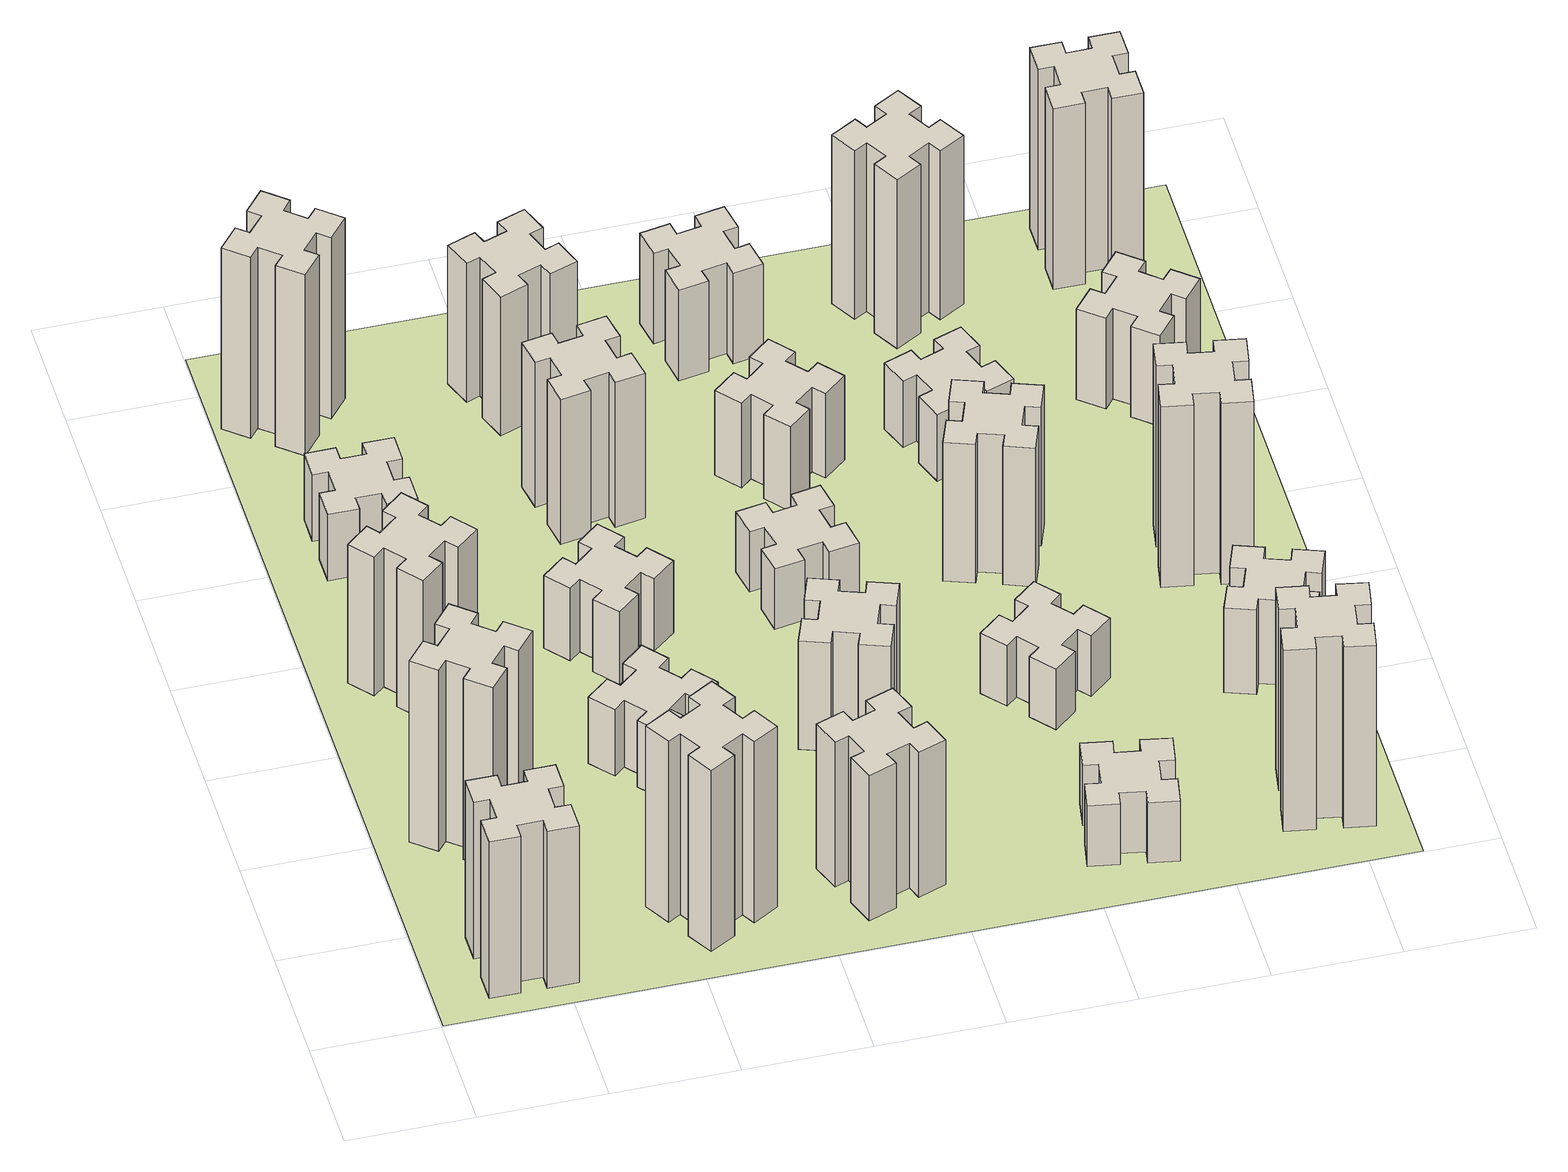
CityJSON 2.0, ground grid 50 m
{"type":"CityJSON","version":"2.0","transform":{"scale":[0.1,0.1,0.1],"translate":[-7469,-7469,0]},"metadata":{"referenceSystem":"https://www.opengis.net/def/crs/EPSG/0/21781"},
"CityObjects":{
"building1":{"type":"Building","attributes":{"class":"1000","function":"1000","usage":"1000","yearOfConstruction":2016,"roofType":"1000","measuredHeight":78,"storeysAboveGround":30,"storeysBelowGround":0},"geometry":[{"type":"Solid","lod":"1","boundaries":[[[[0,1,2,3,4,5,6,7,8,9,10,11,12,13,14,15,16,17,18,19]],[[17,16,20,21]],[[16,15,22,20]],[[15,14,23,22]],[[14,13,24,23]],[[13,12,25,24]],[[12,11,26,25]],[[11,10,27,26]],[[10,9,28,27]],[[9,8,29,28]],[[8,7,30,29]],[[7,6,31,30]],[[6,5,32,31]],[[5,4,33,32]],[[4,3,34,33]],[[3,2,35,34]],[[2,1,36,35]],[[1,0,37,36]],[[0,19,38,37]],[[19,18,39,38]],[[18,17,21,39]],[[24,25,26,27,28,29,30,31,32,33,34,35,36,37,38,39,21,20,22,23]]]]}]},
"building2":{"type":"Building","attributes":{"class":"1000","function":"1000","usage":"1000","yearOfConstruction":2016,"roofType":"1000","measuredHeight":90,"storeysAboveGround":30,"storeysBelowGround":0},"geometry":[{"type":"Solid","lod":"1","boundaries":[[[[40,41,42,43,44,45,46,47,48,49,50,51,52,53,54,55,56,57,58,59]],[[57,56,60,61]],[[56,55,62,60]],[[55,54,63,62]],[[54,53,64,63]],[[53,52,65,64]],[[52,51,66,65]],[[51,50,67,66]],[[50,49,68,67]],[[49,48,69,68]],[[48,47,70,69]],[[47,46,71,70]],[[46,45,72,71]],[[45,44,73,72]],[[44,43,74,73]],[[43,42,75,74]],[[42,41,76,75]],[[41,40,77,76]],[[40,59,78,77]],[[59,58,79,78]],[[58,57,61,79]],[[64,65,66,67,68,69,70,71,72,73,74,75,76,77,78,79,61,60,62,63]]]]}]},
"building3":{"type":"Building","attributes":{"class":"1000","function":"1000","usage":"1000","yearOfConstruction":2016,"roofType":"1000","measuredHeight":69,"storeysAboveGround":30,"storeysBelowGround":0},"geometry":[{"type":"Solid","lod":"1","boundaries":[[[[80,81,82,83,84,85,86,87,88,89,90,91,92,93,94,95,96,97,98,99]],[[97,96,100,101]],[[96,95,102,100]],[[95,94,103,102]],[[94,93,104,103]],[[93,92,105,104]],[[92,91,106,105]],[[91,90,107,106]],[[90,89,108,107]],[[89,88,109,108]],[[88,87,110,109]],[[87,86,111,110]],[[86,85,112,111]],[[85,84,113,112]],[[84,83,114,113]],[[83,82,115,114]],[[82,81,116,115]],[[81,80,117,116]],[[80,99,118,117]],[[99,98,119,118]],[[98,97,101,119]],[[104,105,106,107,108,109,110,111,112,113,114,115,116,117,118,119,101,100,102,103]]]]}]},
"building4":{"type":"Building","attributes":{"class":"1000","function":"1000","usage":"1000","yearOfConstruction":2016,"roofType":"1000","measuredHeight":33,"storeysAboveGround":30,"storeysBelowGround":0},"geometry":[{"type":"Solid","lod":"1","boundaries":[[[[120,121,122,123,124,125,126,127,128,129,130,131,132,133,134,135,136,137,138,139]],[[137,136,140,141]],[[136,135,142,140]],[[135,134,143,142]],[[134,133,144,143]],[[133,132,145,144]],[[132,131,146,145]],[[131,130,147,146]],[[130,129,148,147]],[[129,128,149,148]],[[128,127,150,149]],[[127,126,151,150]],[[126,125,152,151]],[[125,124,153,152]],[[124,123,154,153]],[[123,122,155,154]],[[122,121,156,155]],[[121,120,157,156]],[[120,139,158,157]],[[139,138,159,158]],[[138,137,141,159]],[[144,145,146,147,148,149,150,151,152,153,154,155,156,157,158,159,141,140,142,143]]]]}]},
"building5":{"type":"Building","attributes":{"class":"1000","function":"1000","usage":"1000","yearOfConstruction":2016,"roofType":"1000","measuredHeight":90,"storeysAboveGround":30,"storeysBelowGround":0},"geometry":[{"type":"Solid","lod":"1","boundaries":[[[[160,161,162,163,164,165,166,167,168,169,170,171,172,173,174,175,176,177,178,179]],[[177,176,180,181]],[[176,175,182,180]],[[175,174,183,182]],[[174,173,184,183]],[[173,172,185,184]],[[172,171,186,185]],[[171,170,187,186]],[[170,169,188,187]],[[169,168,189,188]],[[168,167,190,189]],[[167,166,191,190]],[[166,165,192,191]],[[165,164,193,192]],[[164,163,194,193]],[[163,162,195,194]],[[162,161,196,195]],[[161,160,197,196]],[[160,179,198,197]],[[179,178,199,198]],[[178,177,181,199]],[[184,185,186,187,188,189,190,191,192,193,194,195,196,197,198,199,181,180,182,183]]]]}]},
"building6":{"type":"Building","attributes":{"class":"1000","function":"1000","usage":"1000","yearOfConstruction":2016,"roofType":"1000","measuredHeight":90,"storeysAboveGround":30,"storeysBelowGround":0},"geometry":[{"type":"Solid","lod":"1","boundaries":[[[[200,201,202,203,204,205,206,207,208,209,210,211,212,213,214,215,216,217,218,219]],[[217,216,220,221]],[[216,215,222,220]],[[215,214,223,222]],[[214,213,224,223]],[[213,212,225,224]],[[212,211,226,225]],[[211,210,227,226]],[[210,209,228,227]],[[209,208,229,228]],[[208,207,230,229]],[[207,206,231,230]],[[206,205,232,231]],[[205,204,233,232]],[[204,203,234,233]],[[203,202,235,234]],[[202,201,236,235]],[[201,200,237,236]],[[200,219,238,237]],[[219,218,239,238]],[[218,217,221,239]],[[224,225,226,227,228,229,230,231,232,233,234,235,236,237,238,239,221,220,222,223]]]]}]},
"building7":{"type":"Building","attributes":{"class":"1000","function":"1000","usage":"1000","yearOfConstruction":2016,"roofType":"1000","measuredHeight":33,"storeysAboveGround":30,"storeysBelowGround":0},"geometry":[{"type":"Solid","lod":"1","boundaries":[[[[240,241,242,243,244,245,246,247,248,249,250,251,252,253,254,255,256,257,258,259]],[[257,256,260,261]],[[256,255,262,260]],[[255,254,263,262]],[[254,253,264,263]],[[253,252,265,264]],[[252,251,266,265]],[[251,250,267,266]],[[250,249,268,267]],[[249,248,269,268]],[[248,247,270,269]],[[247,246,271,270]],[[246,245,272,271]],[[245,244,273,272]],[[244,243,274,273]],[[243,242,275,274]],[[242,241,276,275]],[[241,240,277,276]],[[240,259,278,277]],[[259,258,279,278]],[[258,257,261,279]],[[264,265,266,267,268,269,270,271,272,273,274,275,276,277,278,279,261,260,262,263]]]]}]},
"building8":{"type":"Building","attributes":{"class":"1000","function":"1000","usage":"1000","yearOfConstruction":2016,"roofType":"1000","measuredHeight":36,"storeysAboveGround":30,"storeysBelowGround":0},"geometry":[{"type":"Solid","lod":"1","boundaries":[[[[280,281,282,283,284,285,286,287,288,289,290,291,292,293,294,295,296,297,298,299]],[[297,296,300,301]],[[296,295,302,300]],[[295,294,303,302]],[[294,293,304,303]],[[293,292,305,304]],[[292,291,306,305]],[[291,290,307,306]],[[290,289,308,307]],[[289,288,309,308]],[[288,287,310,309]],[[287,286,311,310]],[[286,285,312,311]],[[285,284,313,312]],[[284,283,314,313]],[[283,282,315,314]],[[282,281,316,315]],[[281,280,317,316]],[[280,299,318,317]],[[299,298,319,318]],[[298,297,301,319]],[[304,305,306,307,308,309,310,311,312,313,314,315,316,317,318,319,301,300,302,303]]]]}]},
"building9":{"type":"Building","attributes":{"class":"1000","function":"1000","usage":"1000","yearOfConstruction":2016,"roofType":"1000","measuredHeight":72,"storeysAboveGround":30,"storeysBelowGround":0},"geometry":[{"type":"Solid","lod":"1","boundaries":[[[[320,321,322,323,324,325,326,327,328,329,330,331,332,333,334,335,336,337,338,339]],[[337,336,340,341]],[[336,335,342,340]],[[335,334,343,342]],[[334,333,344,343]],[[333,332,345,344]],[[332,331,346,345]],[[331,330,347,346]],[[330,329,348,347]],[[329,328,349,348]],[[328,327,350,349]],[[327,326,351,350]],[[326,325,352,351]],[[325,324,353,352]],[[324,323,354,353]],[[323,322,355,354]],[[322,321,356,355]],[[321,320,357,356]],[[320,339,358,357]],[[339,338,359,358]],[[338,337,341,359]],[[344,345,346,347,348,349,350,351,352,353,354,355,356,357,358,359,341,340,342,343]]]]}]},
"building10":{"type":"Building","attributes":{"class":"1000","function":"1000","usage":"1000","yearOfConstruction":2016,"roofType":"1000","measuredHeight":72,"storeysAboveGround":30,"storeysBelowGround":0},"geometry":[{"type":"Solid","lod":"1","boundaries":[[[[360,361,362,363,364,365,366,367,368,369,370,371,372,373,374,375,376,377,378,379]],[[377,376,380,381]],[[376,375,382,380]],[[375,374,383,382]],[[374,373,384,383]],[[373,372,385,384]],[[372,371,386,385]],[[371,370,387,386]],[[370,369,388,387]],[[369,368,389,388]],[[368,367,390,389]],[[367,366,391,390]],[[366,365,392,391]],[[365,364,393,392]],[[364,363,394,393]],[[363,362,395,394]],[[362,361,396,395]],[[361,360,397,396]],[[360,379,398,397]],[[379,378,399,398]],[[378,377,381,399]],[[384,385,386,387,388,389,390,391,392,393,394,395,396,397,398,399,381,380,382,383]]]]}]},
"building11":{"type":"Building","attributes":{"class":"1000","function":"1000","usage":"1000","yearOfConstruction":2016,"roofType":"1000","measuredHeight":69,"storeysAboveGround":30,"storeysBelowGround":0},"geometry":[{"type":"Solid","lod":"1","boundaries":[[[[400,401,402,403,404,405,406,407,408,409,410,411,412,413,414,415,416,417,418,419]],[[417,416,420,421]],[[416,415,422,420]],[[415,414,423,422]],[[414,413,424,423]],[[413,412,425,424]],[[412,411,426,425]],[[411,410,427,426]],[[410,409,428,427]],[[409,408,429,428]],[[408,407,430,429]],[[407,406,431,430]],[[406,405,432,431]],[[405,404,433,432]],[[404,403,434,433]],[[403,402,435,434]],[[402,401,436,435]],[[401,400,437,436]],[[400,419,438,437]],[[419,418,439,438]],[[418,417,421,439]],[[424,425,426,427,428,429,430,431,432,433,434,435,436,437,438,439,421,420,422,423]]]]}]},
"building12":{"type":"Building","attributes":{"class":"1000","function":"1000","usage":"1000","yearOfConstruction":2016,"roofType":"1000","measuredHeight":54,"storeysAboveGround":30,"storeysBelowGround":0},"geometry":[{"type":"Solid","lod":"1","boundaries":[[[[440,441,442,443,444,445,446,447,448,449,450,451,452,453,454,455,456,457,458,459]],[[457,456,460,461]],[[456,455,462,460]],[[455,454,463,462]],[[454,453,464,463]],[[453,452,465,464]],[[452,451,466,465]],[[451,450,467,466]],[[450,449,468,467]],[[449,448,469,468]],[[448,447,470,469]],[[447,446,471,470]],[[446,445,472,471]],[[445,444,473,472]],[[444,443,474,473]],[[443,442,475,474]],[[442,441,476,475]],[[441,440,477,476]],[[440,459,478,477]],[[459,458,479,478]],[[458,457,461,479]],[[464,465,466,467,468,469,470,471,472,473,474,475,476,477,478,479,461,460,462,463]]]]}]},
"building13":{"type":"Building","attributes":{"class":"1000","function":"1000","usage":"1000","yearOfConstruction":2016,"roofType":"1000","measuredHeight":30,"storeysAboveGround":30,"storeysBelowGround":0},"geometry":[{"type":"Solid","lod":"1","boundaries":[[[[480,481,482,483,484,485,486,487,488,489,490,491,492,493,494,495,496,497,498,499]],[[497,496,500,501]],[[496,495,502,500]],[[495,494,503,502]],[[494,493,504,503]],[[493,492,505,504]],[[492,491,506,505]],[[491,490,507,506]],[[490,489,508,507]],[[489,488,509,508]],[[488,487,510,509]],[[487,486,511,510]],[[486,485,512,511]],[[485,484,513,512]],[[484,483,514,513]],[[483,482,515,514]],[[482,481,516,515]],[[481,480,517,516]],[[480,499,518,517]],[[499,498,519,518]],[[498,497,501,519]],[[504,505,506,507,508,509,510,511,512,513,514,515,516,517,518,519,501,500,502,503]]]]}]},
"building14":{"type":"Building","attributes":{"class":"1000","function":"1000","usage":"1000","yearOfConstruction":2016,"roofType":"1000","measuredHeight":42,"storeysAboveGround":30,"storeysBelowGround":0},"geometry":[{"type":"Solid","lod":"1","boundaries":[[[[520,521,522,523,524,525,526,527,528,529,530,531,532,533,534,535,536,537,538,539]],[[537,536,540,541]],[[536,535,542,540]],[[535,534,543,542]],[[534,533,544,543]],[[533,532,545,544]],[[532,531,546,545]],[[531,530,547,546]],[[530,529,548,547]],[[529,528,549,548]],[[528,527,550,549]],[[527,526,551,550]],[[526,525,552,551]],[[525,524,553,552]],[[524,523,554,553]],[[523,522,555,554]],[[522,521,556,555]],[[521,520,557,556]],[[520,539,558,557]],[[539,538,559,558]],[[538,537,541,559]],[[544,545,546,547,548,549,550,551,552,553,554,555,556,557,558,559,541,540,542,543]]]]}]},
"building15":{"type":"Building","attributes":{"class":"1000","function":"1000","usage":"1000","yearOfConstruction":2016,"roofType":"1000","measuredHeight":30,"storeysAboveGround":30,"storeysBelowGround":0},"geometry":[{"type":"Solid","lod":"1","boundaries":[[[[560,561,562,563,564,565,566,567,568,569,570,571,572,573,574,575,576,577,578,579]],[[577,576,580,581]],[[576,575,582,580]],[[575,574,583,582]],[[574,573,584,583]],[[573,572,585,584]],[[572,571,586,585]],[[571,570,587,586]],[[570,569,588,587]],[[569,568,589,588]],[[568,567,590,589]],[[567,566,591,590]],[[566,565,592,591]],[[565,564,593,592]],[[564,563,594,593]],[[563,562,595,594]],[[562,561,596,595]],[[561,560,597,596]],[[560,579,598,597]],[[579,578,599,598]],[[578,577,581,599]],[[584,585,586,587,588,589,590,591,592,593,594,595,596,597,598,599,581,580,582,583]]]]}]},
"building16":{"type":"Building","attributes":{"class":"1000","function":"1000","usage":"1000","yearOfConstruction":2016,"roofType":"1000","measuredHeight":45,"storeysAboveGround":30,"storeysBelowGround":0},"geometry":[{"type":"Solid","lod":"1","boundaries":[[[[600,601,602,603,604,605,606,607,608,609,610,611,612,613,614,615,616,617,618,619]],[[617,616,620,621]],[[616,615,622,620]],[[615,614,623,622]],[[614,613,624,623]],[[613,612,625,624]],[[612,611,626,625]],[[611,610,627,626]],[[610,609,628,627]],[[609,608,629,628]],[[608,607,630,629]],[[607,606,631,630]],[[606,605,632,631]],[[605,604,633,632]],[[604,603,634,633]],[[603,602,635,634]],[[602,601,636,635]],[[601,600,637,636]],[[600,619,638,637]],[[619,618,639,638]],[[618,617,621,639]],[[624,625,626,627,628,629,630,631,632,633,634,635,636,637,638,639,621,620,622,623]]]]}]},
"building17":{"type":"Building","attributes":{"class":"1000","function":"1000","usage":"1000","yearOfConstruction":2016,"roofType":"1000","measuredHeight":30,"storeysAboveGround":30,"storeysBelowGround":0},"geometry":[{"type":"Solid","lod":"1","boundaries":[[[[640,641,642,643,644,645,646,647,648,649,650,651,652,653,654,655,656,657,658,659]],[[657,656,660,661]],[[656,655,662,660]],[[655,654,663,662]],[[654,653,664,663]],[[653,652,665,664]],[[652,651,666,665]],[[651,650,667,666]],[[650,649,668,667]],[[649,648,669,668]],[[648,647,670,669]],[[647,646,671,670]],[[646,645,672,671]],[[645,644,673,672]],[[644,643,674,673]],[[643,642,675,674]],[[642,641,676,675]],[[641,640,677,676]],[[640,659,678,677]],[[659,658,679,678]],[[658,657,661,679]],[[664,665,666,667,668,669,670,671,672,673,674,675,676,677,678,679,661,660,662,663]]]]}]},
"building18":{"type":"Building","attributes":{"class":"1000","function":"1000","usage":"1000","yearOfConstruction":2016,"roofType":"1000","measuredHeight":69,"storeysAboveGround":30,"storeysBelowGround":0},"geometry":[{"type":"Solid","lod":"1","boundaries":[[[[680,681,682,683,684,685,686,687,688,689,690,691,692,693,694,695,696,697,698,699]],[[697,696,700,701]],[[696,695,702,700]],[[695,694,703,702]],[[694,693,704,703]],[[693,692,705,704]],[[692,691,706,705]],[[691,690,707,706]],[[690,689,708,707]],[[689,688,709,708]],[[688,687,710,709]],[[687,686,711,710]],[[686,685,712,711]],[[685,684,713,712]],[[684,683,714,713]],[[683,682,715,714]],[[682,681,716,715]],[[681,680,717,716]],[[680,699,718,717]],[[699,698,719,718]],[[698,697,701,719]],[[704,705,706,707,708,709,710,711,712,713,714,715,716,717,718,719,701,700,702,703]]]]}]},
"building19":{"type":"Building","attributes":{"class":"1000","function":"1000","usage":"1000","yearOfConstruction":2016,"roofType":"1000","measuredHeight":33,"storeysAboveGround":30,"storeysBelowGround":0},"geometry":[{"type":"Solid","lod":"1","boundaries":[[[[720,721,722,723,724,725,726,727,728,729,730,731,732,733,734,735,736,737,738,739]],[[737,736,740,741]],[[736,735,742,740]],[[735,734,743,742]],[[734,733,744,743]],[[733,732,745,744]],[[732,731,746,745]],[[731,730,747,746]],[[730,729,748,747]],[[729,728,749,748]],[[728,727,750,749]],[[727,726,751,750]],[[726,725,752,751]],[[725,724,753,752]],[[724,723,754,753]],[[723,722,755,754]],[[722,721,756,755]],[[721,720,757,756]],[[720,739,758,757]],[[739,738,759,758]],[[738,737,741,759]],[[744,745,746,747,748,749,750,751,752,753,754,755,756,757,758,759,741,740,742,743]]]]}]},
"building20":{"type":"Building","attributes":{"class":"1000","function":"1000","usage":"1000","yearOfConstruction":2016,"roofType":"1000","measuredHeight":90,"storeysAboveGround":30,"storeysBelowGround":0},"geometry":[{"type":"Solid","lod":"1","boundaries":[[[[760,761,762,763,764,765,766,767,768,769,770,771,772,773,774,775,776,777,778,779]],[[777,776,780,781]],[[776,775,782,780]],[[775,774,783,782]],[[774,773,784,783]],[[773,772,785,784]],[[772,771,786,785]],[[771,770,787,786]],[[770,769,788,787]],[[769,768,789,788]],[[768,767,790,789]],[[767,766,791,790]],[[766,765,792,791]],[[765,764,793,792]],[[764,763,794,793]],[[763,762,795,794]],[[762,761,796,795]],[[761,760,797,796]],[[760,779,798,797]],[[779,778,799,798]],[[778,777,781,799]],[[784,785,786,787,788,789,790,791,792,793,794,795,796,797,798,799,781,780,782,783]]]]}]},
"building21":{"type":"Building","attributes":{"class":"1000","function":"1000","usage":"1000","yearOfConstruction":2016,"roofType":"1000","measuredHeight":84,"storeysAboveGround":30,"storeysBelowGround":0},"geometry":[{"type":"Solid","lod":"1","boundaries":[[[[800,801,802,803,804,805,806,807,808,809,810,811,812,813,814,815,816,817,818,819]],[[817,816,820,821]],[[816,815,822,820]],[[815,814,823,822]],[[814,813,824,823]],[[813,812,825,824]],[[812,811,826,825]],[[811,810,827,826]],[[810,809,828,827]],[[809,808,829,828]],[[808,807,830,829]],[[807,806,831,830]],[[806,805,832,831]],[[805,804,833,832]],[[804,803,834,833]],[[803,802,835,834]],[[802,801,836,835]],[[801,800,837,836]],[[800,819,838,837]],[[819,818,839,838]],[[818,817,821,839]],[[824,825,826,827,828,829,830,831,832,833,834,835,836,837,838,839,821,820,822,823]]]]}]},
"building22":{"type":"Building","attributes":{"class":"1000","function":"1000","usage":"1000","yearOfConstruction":2016,"roofType":"1000","measuredHeight":42,"storeysAboveGround":30,"storeysBelowGround":0},"geometry":[{"type":"Solid","lod":"1","boundaries":[[[[840,841,842,843,844,845,846,847,848,849,850,851,852,853,854,855,856,857,858,859]],[[857,856,860,861]],[[856,855,862,860]],[[855,854,863,862]],[[854,853,864,863]],[[853,852,865,864]],[[852,851,866,865]],[[851,850,867,866]],[[850,849,868,867]],[[849,848,869,868]],[[848,847,870,869]],[[847,846,871,870]],[[846,845,872,871]],[[845,844,873,872]],[[844,843,874,873]],[[843,842,875,874]],[[842,841,876,875]],[[841,840,877,876]],[[840,859,878,877]],[[859,858,879,878]],[[858,857,861,879]],[[864,865,866,867,868,869,870,871,872,873,874,875,876,877,878,879,861,860,862,863]]]]}]},
"building23":{"type":"Building","attributes":{"class":"1000","function":"1000","usage":"1000","yearOfConstruction":2016,"roofType":"1000","measuredHeight":90,"storeysAboveGround":30,"storeysBelowGround":0},"geometry":[{"type":"Solid","lod":"1","boundaries":[[[[880,881,882,883,884,885,886,887,888,889,890,891,892,893,894,895,896,897,898,899]],[[897,896,900,901]],[[896,895,902,900]],[[895,894,903,902]],[[894,893,904,903]],[[893,892,905,904]],[[892,891,906,905]],[[891,890,907,906]],[[890,889,908,907]],[[889,888,909,908]],[[888,887,910,909]],[[887,886,911,910]],[[886,885,912,911]],[[885,884,913,912]],[[884,883,914,913]],[[883,882,915,914]],[[882,881,916,915]],[[881,880,917,916]],[[880,899,918,917]],[[899,898,919,918]],[[898,897,901,919]],[[904,905,906,907,908,909,910,911,912,913,914,915,916,917,918,919,901,900,902,903]]]]}]},
"building24":{"type":"Building","attributes":{"class":"1000","function":"1000","usage":"1000","yearOfConstruction":2016,"roofType":"1000","measuredHeight":45,"storeysAboveGround":30,"storeysBelowGround":0},"geometry":[{"type":"Solid","lod":"1","boundaries":[[[[920,921,922,923,924,925,926,927,928,929,930,931,932,933,934,935,936,937,938,939]],[[937,936,940,941]],[[936,935,942,940]],[[935,934,943,942]],[[934,933,944,943]],[[933,932,945,944]],[[932,931,946,945]],[[931,930,947,946]],[[930,929,948,947]],[[929,928,949,948]],[[928,927,950,949]],[[927,926,951,950]],[[926,925,952,951]],[[925,924,953,952]],[[924,923,954,953]],[[923,922,955,954]],[[922,921,956,955]],[[921,920,957,956]],[[920,939,958,957]],[[939,938,959,958]],[[938,937,941,959]],[[944,945,946,947,948,949,950,951,952,953,954,955,956,957,958,959,941,940,942,943]]]]}]},
"building25":{"type":"Building","attributes":{"class":"1000","function":"1000","usage":"1000","yearOfConstruction":2016,"roofType":"1000","measuredHeight":90,"storeysAboveGround":30,"storeysBelowGround":0},"geometry":[{"type":"Solid","lod":"1","boundaries":[[[[960,961,962,963,964,965,966,967,968,969,970,971,972,973,974,975,976,977,978,979]],[[977,976,980,981]],[[976,975,982,980]],[[975,974,983,982]],[[974,973,984,983]],[[973,972,985,984]],[[972,971,986,985]],[[971,970,987,986]],[[970,969,988,987]],[[969,968,989,988]],[[968,967,990,989]],[[967,966,991,990]],[[966,965,992,991]],[[965,964,993,992]],[[964,963,994,993]],[[963,962,995,994]],[[962,961,996,995]],[[961,960,997,996]],[[960,979,998,997]],[[979,978,999,998]],[[978,977,981,999]],[[984,985,986,987,988,989,990,991,992,993,994,995,996,997,998,999,981,980,982,983]]]]}]},
"landuse1":{"type":"LandUse","attributes":{"name":"plot1","function":"1010"},"geometry":[{"type":"MultiSurface","lod":"1","boundaries":[[[1000,1001,1002,1003]]]}]}
},
"vertices":[
[265,325,0],[265,225,0],[205,225,0],[205,105,0],[325,105,0],[325,165,0],[425,165,0],[425,105,0],[545,105,0],[545,225,0],[485,225,0],[485,325,0],[545,325,0],[545,445,0],[425,445,0],[425,385,0],[325,385,0],[325,445,0],[205,445,0],[205,325,0],[325,385,780],[325,445,780],[425,385,780],[425,445,780],[545,445,780],[545,325,780],[485,325,780],[485,225,780],[545,225,780],[545,105,780],[425,105,780],[425,165,780],[325,165,780],[325,105,780],[205,105,780],[205,225,780],[265,225,780],[265,325,780],[205,325,780],[205,445,780],
[484,1067,0],[408,1132,0],[446,1178,0],[354,1255,0],[277,1163,0],[323,1124,0],[259,1048,0],[213,1086,0],[136,994,0],[228,917,0],[266,963,0],[343,899,0],[304,853,0],[396,776,0],[473,868,0],[427,906,0],[492,983,0],[538,944,0],[615,1036,0],[523,1113,0],[492,983,900],[538,944,900],[427,906,900],[473,868,900],[396,776,900],[304,853,900],[343,899,900],[266,963,900],[228,917,900],[136,994,900],[213,1086,900],[259,1048,900],[323,1124,900],[277,1163,900],[354,1255,900],[446,1178,900],[408,1132,900],[484,1067,900],[523,1113,900],[615,1036,900],
[492,1888,0],[427,1964,0],[473,2003,0],[396,2095,0],[304,2018,0],[343,1972,0],[266,1907,0],[228,1953,0],[136,1876,0],[213,1784,0],[259,1823,0],[323,1746,0],[277,1708,0],[354,1616,0],[446,1693,0],[408,1739,0],[484,1803,0],[523,1757,0],[615,1834,0],[538,1926,0],[484,1803,690],[523,1757,690],[408,1739,690],[446,1693,690],[354,1616,690],[277,1708,690],[323,1746,690],[259,1823,690],[213,1784,690],[136,1876,690],[228,1953,690],[266,1907,690],[343,1972,690],[304,2018,690],[396,2095,690],[473,2003,690],[427,1964,690],[492,1888,690],[538,1926,690],[615,1834,690],
[485,2545,0],[485,2645,0],[545,2645,0],[545,2765,0],[425,2765,0],[425,2705,0],[325,2705,0],[325,2765,0],[205,2765,0],[205,2645,0],[265,2645,0],[265,2545,0],[205,2545,0],[205,2425,0],[325,2425,0],[325,2485,0],[425,2485,0],[425,2425,0],[545,2425,0],[545,2545,0],[425,2485,330],[425,2425,330],[325,2485,330],[325,2425,330],[205,2425,330],[205,2545,330],[265,2545,330],[265,2645,330],[205,2645,330],[205,2765,330],[325,2765,330],[325,2705,330],[425,2705,330],[425,2765,330],[545,2765,330],[545,2645,330],[485,2645,330],[485,2545,330],[545,2545,330],[545,2425,330],
[1127,255,0],[1214,305,0],[1244,253,0],[1348,313,0],[1288,417,0],[1236,387,0],[1186,474,0],[1238,504,0],[1178,608,0],[1074,548,0],[1104,496,0],[1017,446,0],[987,498,0],[883,438,0],[943,334,0],[995,364,0],[1045,277,0],[993,247,0],[1053,143,0],[1157,203,0],[1045,277,900],[993,247,900],[995,364,900],[943,334,900],[883,438,900],[987,498,900],[1017,446,900],[1104,496,900],[1074,548,900],[1178,608,900],[1238,504,900],[1186,474,900],[1236,387,900],[1288,417,900],[1348,313,900],[1244,253,900],[1214,305,900],[1127,255,900],[1157,203,900],[1053,143,900],
[384,3387,0],[308,3452,0],[346,3498,0],[254,3575,0],[177,3483,0],[223,3444,0],[159,3368,0],[113,3406,0],[36,3314,0],[128,3237,0],[166,3283,0],[243,3219,0],[204,3173,0],[296,3096,0],[373,3188,0],[327,3226,0],[392,3303,0],[438,3264,0],[515,3356,0],[423,3433,0],[392,3303,900],[438,3264,900],[327,3226,900],[373,3188,900],[296,3096,900],[204,3173,900],[243,3219,900],[166,3283,900],[128,3237,900],[36,3314,900],[113,3406,900],[159,3368,900],[223,3444,900],[177,3483,900],[254,3575,900],[346,3498,900],[308,3452,900],[384,3387,900],[423,3433,900],[515,3356,900],
[1083,1332,0],[1006,1267,0],[968,1313,0],[876,1236,0],[953,1144,0],[999,1183,0],[1063,1106,0],[1017,1068,0],[1094,976,0],[1186,1053,0],[1148,1099,0],[1224,1163,0],[1263,1117,0],[1355,1194,0],[1278,1286,0],[1232,1248,0],[1167,1324,0],[1213,1363,0],[1136,1455,0],[1044,1378,0],[1167,1324,330],[1213,1363,330],[1232,1248,330],[1278,1286,330],[1355,1194,330],[1263,1117,330],[1224,1163,330],[1148,1099,330],[1186,1053,330],[1094,976,330],[1017,1068,330],[1063,1106,330],[999,1183,330],[953,1144,330],[876,1236,330],[968,1313,330],[1006,1267,330],[1083,1332,330],[1044,1378,330],[1136,1455,330],
[1083,1972,0],[1006,1907,0],[968,1953,0],[876,1876,0],[953,1784,0],[999,1823,0],[1063,1746,0],[1017,1708,0],[1094,1616,0],[1186,1693,0],[1148,1739,0],[1224,1803,0],[1263,1757,0],[1355,1834,0],[1278,1926,0],[1232,1888,0],[1167,1964,0],[1213,2003,0],[1136,2095,0],[1044,2018,0],[1167,1964,360],[1213,2003,360],[1232,1888,360],[1278,1926,360],[1355,1834,360],[1263,1757,360],[1224,1803,360],[1148,1739,360],[1186,1693,360],[1094,1616,360],[1017,1708,360],[1063,1746,360],[999,1823,360],[953,1784,360],[876,1876,360],[968,1953,360],[1006,1907,360],[1083,1972,360],[1044,2018,360],[1136,2095,360],
[1765,496,0],[1671,462,0],[1650,518,0],[1537,477,0],[1579,364,0],[1635,385,0],[1669,291,0],[1613,270,0],[1654,157,0],[1767,199,0],[1746,255,0],[1840,289,0],[1860,233,0],[1973,274,0],[1932,387,0],[1876,366,0],[1842,460,0],[1898,480,0],[1857,593,0],[1744,552,0],[1842,460,720],[1898,480,720],[1876,366,720],[1932,387,720],[1973,274,720],[1860,233,720],[1840,289,720],[1746,255,720],[1767,199,720],[1654,157,720],[1613,270,720],[1669,291,720],[1635,385,720],[1579,364,720],[1537,477,720],[1650,518,720],[1671,462,720],[1765,496,720],[1744,552,720],[1857,593,720],
[1185,2478,0],[1284,2496,0],[1294,2437,0],[1412,2457,0],[1391,2576,0],[1332,2565,0],[1315,2664,0],[1374,2674,0],[1353,2792,0],[1235,2771,0],[1245,2712,0],[1147,2695,0],[1137,2754,0],[1018,2733,0],[1039,2615,0],[1098,2625,0],[1116,2527,0],[1057,2517,0],[1077,2398,0],[1196,2419,0],[1116,2527,720],[1057,2517,720],[1098,2625,720],[1039,2615,720],[1018,2733,720],[1137,2754,720],[1147,2695,720],[1245,2712,720],[1235,2771,720],[1353,2792,720],[1374,2674,720],[1315,2664,720],[1332,2565,720],[1391,2576,720],[1412,2457,720],[1294,2437,720],[1284,2496,720],[1185,2478,720],[1196,2419,720],[1077,2398,720],
[1125,3356,0],[1031,3322,0],[1010,3378,0],[897,3337,0],[939,3224,0],[995,3245,0],[1029,3151,0],[973,3130,0],[1014,3017,0],[1127,3059,0],[1106,3115,0],[1200,3149,0],[1220,3093,0],[1333,3134,0],[1292,3247,0],[1236,3226,0],[1202,3320,0],[1258,3340,0],[1217,3453,0],[1104,3412,0],[1202,3320,690],[1258,3340,690],[1236,3226,690],[1292,3247,690],[1333,3134,690],[1220,3093,690],[1200,3149,690],[1106,3115,690],[1127,3059,690],[1014,3017,690],[973,3130,690],[1029,3151,690],[995,3245,690],[939,3224,690],[897,3337,690],[1010,3378,690],[1031,3322,690],[1125,3356,690],[1104,3412,690],[1217,3453,690],
[1769,1300,0],[1735,1206,0],[1679,1227,0],[1637,1114,0],[1750,1073,0],[1771,1129,0],[1865,1095,0],[1844,1039,0],[1957,997,0],[1998,1110,0],[1942,1131,0],[1976,1225,0],[2032,1204,0],[2073,1317,0],[1960,1358,0],[1940,1302,0],[1846,1336,0],[1867,1392,0],[1754,1433,0],[1713,1320,0],[1846,1336,540],[1867,1392,540],[1940,1302,540],[1960,1358,540],[2073,1317,540],[2032,1204,540],[1976,1225,540],[1942,1131,540],[1998,1110,540],[1957,997,540],[1844,1039,540],[1865,1095,540],[1771,1129,540],[1750,1073,540],[1637,1114,540],[1679,1227,540],[1735,1206,540],[1769,1300,540],[1713,1320,540],[1754,1433,540],
[1972,1925,0],[1955,2024,0],[2014,2034,0],[1993,2152,0],[1875,2131,0],[1885,2072,0],[1787,2055,0],[1777,2114,0],[1658,2093,0],[1679,1975,0],[1738,1985,0],[1756,1887,0],[1697,1877,0],[1717,1758,0],[1836,1779,0],[1825,1838,0],[1924,1856,0],[1934,1797,0],[2052,1817,0],[2031,1936,0],[1924,1856,300],[1934,1797,300],[1825,1838,300],[1836,1779,300],[1717,1758,300],[1697,1877,300],[1756,1887,300],[1738,1985,300],[1679,1975,300],[1658,2093,300],[1777,2114,300],[1787,2055,300],[1885,2072,300],[1875,2131,300],[1993,2152,300],[2014,2034,300],[1955,2024,300],[1972,1925,300],[2031,1936,300],[2052,1817,300],
[1839,2563,0],[1903,2486,0],[1857,2448,0],[1934,2356,0],[2026,2433,0],[1988,2479,0],[2064,2543,0],[2103,2497,0],[2195,2574,0],[2118,2666,0],[2072,2628,0],[2007,2704,0],[2053,2743,0],[1976,2835,0],[1884,2758,0],[1923,2712,0],[1846,2647,0],[1808,2693,0],[1716,2616,0],[1793,2524,0],[1846,2647,420],[1808,2693,420],[1923,2712,420],[1884,2758,420],[1976,2835,420],[2053,2743,420],[2007,2704,420],[2072,2628,420],[2118,2666,420],[2195,2574,420],[2103,2497,420],[2064,2543,420],[1988,2479,420],[2026,2433,420],[1934,2356,420],[1857,2448,420],[1903,2486,420],[1839,2563,420],[1793,2524,420],[1716,2616,420],
[2596,444,0],[2578,345,0],[2519,356,0],[2498,237,0],[2617,217,0],[2627,276,0],[2725,258,0],[2715,199,0],[2833,178,0],[2854,297,0],[2795,307,0],[2812,405,0],[2871,395,0],[2892,513,0],[2774,534,0],[2764,475,0],[2665,492,0],[2676,551,0],[2557,572,0],[2537,454,0],[2665,492,300],[2676,551,300],[2764,475,300],[2774,534,300],[2892,513,300],[2871,395,300],[2812,405,300],[2795,307,300],[2854,297,300],[2833,178,300],[2715,199,300],[2725,258,300],[2627,276,300],[2617,217,300],[2498,237,300],[2519,356,300],[2578,345,300],[2596,444,300],[2537,454,300],[2557,572,300],
[1738,3365,0],[1756,3267,0],[1697,3257,0],[1717,3138,0],[1836,3159,0],[1825,3218,0],[1924,3236,0],[1934,3177,0],[2052,3197,0],[2031,3316,0],[1972,3305,0],[1955,3404,0],[2014,3414,0],[1993,3532,0],[1875,3511,0],[1885,3452,0],[1787,3435,0],[1777,3494,0],[1658,3473,0],[1679,3355,0],[1787,3435,450],[1777,3494,450],[1885,3452,450],[1875,3511,450],[1993,3532,450],[2014,3414,450],[1955,3404,450],[1972,3305,450],[2031,3316,450],[2052,3197,450],[1934,3177,450],[1924,3236,450],[1825,3218,450],[1836,3159,450],[1717,3138,450],[1697,3257,450],[1756,3267,450],[1738,3365,450],[1679,3355,450],[1658,3473,450],
[2628,1099,0],[2704,1163,0],[2743,1117,0],[2835,1194,0],[2758,1286,0],[2712,1248,0],[2647,1324,0],[2693,1363,0],[2616,1455,0],[2524,1378,0],[2563,1332,0],[2486,1267,0],[2448,1313,0],[2356,1236,0],[2433,1144,0],[2479,1183,0],[2543,1106,0],[2497,1068,0],[2574,976,0],[2666,1053,0],[2543,1106,300],[2497,1068,300],[2479,1183,300],[2433,1144,300],[2356,1236,300],[2448,1313,300],[2486,1267,300],[2563,1332,300],[2524,1378,300],[2616,1455,300],[2693,1363,300],[2647,1324,300],[2712,1248,300],[2758,1286,300],[2835,1194,300],[2743,1117,300],[2704,1163,300],[2628,1099,300],[2666,1053,300],[2574,976,300],
[2682,1871,0],[2716,1965,0],[2772,1944,0],[2813,2057,0],[2700,2098,0],[2680,2042,0],[2586,2076,0],[2607,2132,0],[2494,2173,0],[2453,2060,0],[2509,2040,0],[2475,1946,0],[2419,1967,0],[2377,1854,0],[2490,1813,0],[2511,1869,0],[2605,1835,0],[2584,1779,0],[2697,1737,0],[2738,1850,0],[2605,1835,690],[2584,1779,690],[2511,1869,690],[2490,1813,690],[2377,1854,690],[2419,1967,690],[2475,1946,690],[2509,2040,690],[2453,2060,690],[2494,2173,690],[2607,2132,690],[2586,2076,690],[2680,2042,690],[2700,2098,690],[2813,2057,690],[2772,1944,690],[2716,1965,690],[2682,1871,690],[2738,1850,690],[2697,1737,690],
[2586,2475,0],[2680,2509,0],[2700,2453,0],[2813,2494,0],[2772,2607,0],[2716,2586,0],[2682,2680,0],[2738,2700,0],[2697,2813,0],[2584,2772,0],[2605,2716,0],[2511,2682,0],[2490,2738,0],[2377,2697,0],[2419,2584,0],[2475,2605,0],[2509,2511,0],[2453,2490,0],[2494,2377,0],[2607,2419,0],[2509,2511,330],[2453,2490,330],[2475,2605,330],[2419,2584,330],[2377,2697,330],[2490,2738,330],[2511,2682,330],[2605,2716,330],[2584,2772,330],[2697,2813,330],[2738,2700,330],[2682,2680,330],[2716,2586,330],[2772,2607,330],[2813,2494,330],[2700,2453,330],[2680,2509,330],[2586,2475,330],[2607,2419,330],[2494,2377,330],
[3504,475,0],[3405,492,0],[3416,551,0],[3297,572,0],[3277,454,0],[3336,444,0],[3318,345,0],[3259,356,0],[3238,237,0],[3357,217,0],[3367,276,0],[3465,258,0],[3455,199,0],[3573,178,0],[3594,297,0],[3535,307,0],[3552,405,0],[3611,395,0],[3632,513,0],[3514,534,0],[3552,405,900],[3611,395,900],[3535,307,900],[3594,297,900],[3573,178,900],[3455,199,900],[3465,258,900],[3367,276,900],[3357,217,900],[3238,237,900],[3259,356,900],[3318,345,900],[3336,444,900],[3277,454,900],[3297,572,900],[3416,551,900],[3405,492,900],[3504,475,900],[3514,534,900],[3632,513,900],
[2716,3347,0],[2666,3434,0],[2718,3464,0],[2658,3568,0],[2554,3508,0],[2584,3456,0],[2497,3406,0],[2467,3458,0],[2363,3398,0],[2423,3294,0],[2475,3324,0],[2525,3237,0],[2473,3207,0],[2533,3103,0],[2637,3163,0],[2607,3215,0],[2694,3265,0],[2724,3213,0],[2828,3273,0],[2768,3377,0],[2694,3265,840],[2724,3213,840],[2607,3215,840],[2637,3163,840],[2533,3103,840],[2473,3207,840],[2525,3237,840],[2475,3324,840],[2423,3294,840],[2363,3398,840],[2467,3458,840],[2497,3406,840],[2584,3456,840],[2554,3508,840],[2658,3568,840],[2718,3464,840],[2666,3434,840],[2716,3347,840],[2768,3377,840],[2828,3273,840],
[3351,1029,0],[3445,995,0],[3424,939,0],[3537,897,0],[3578,1010,0],[3522,1031,0],[3556,1125,0],[3612,1104,0],[3653,1217,0],[3540,1258,0],[3520,1202,0],[3426,1236,0],[3447,1292,0],[3334,1333,0],[3293,1220,0],[3349,1200,0],[3315,1106,0],[3259,1127,0],[3217,1014,0],[3330,973,0],[3315,1106,420],[3259,1127,420],[3349,1200,420],[3293,1220,420],[3334,1333,420],[3447,1292,420],[3426,1236,420],[3520,1202,420],[3540,1258,420],[3653,1217,420],[3612,1104,420],[3556,1125,420],[3522,1031,420],[3578,1010,420],[3537,897,420],[3424,939,420],[3445,995,420],[3351,1029,420],[3330,973,420],[3217,1014,420],
[3267,1656,0],[3365,1638,0],[3355,1579,0],[3473,1558,0],[3494,1677,0],[3435,1687,0],[3452,1785,0],[3511,1775,0],[3532,1893,0],[3414,1914,0],[3404,1855,0],[3305,1872,0],[3316,1931,0],[3197,1952,0],[3177,1834,0],[3236,1824,0],[3218,1725,0],[3159,1736,0],[3138,1617,0],[3257,1597,0],[3218,1725,900],[3159,1736,900],[3236,1824,900],[3177,1834,900],[3197,1952,900],[3316,1931,900],[3305,1872,900],[3404,1855,900],[3414,1914,900],[3532,1893,900],[3511,1775,900],[3452,1785,900],[3435,1687,900],[3494,1677,900],[3473,1558,900],[3355,1579,900],[3365,1638,900],[3267,1656,900],[3257,1597,900],[3138,1617,900],
[3444,2747,0],[3368,2812,0],[3406,2858,0],[3314,2935,0],[3237,2843,0],[3283,2804,0],[3219,2728,0],[3173,2766,0],[3096,2674,0],[3188,2597,0],[3226,2643,0],[3303,2579,0],[3264,2533,0],[3356,2456,0],[3433,2548,0],[3387,2586,0],[3452,2663,0],[3498,2624,0],[3575,2716,0],[3483,2793,0],[3452,2663,450],[3498,2624,450],[3387,2586,450],[3433,2548,450],[3356,2456,450],[3264,2533,450],[3303,2579,450],[3226,2643,450],[3188,2597,450],[3096,2674,450],[3173,2766,450],[3219,2728,450],[3283,2804,450],[3237,2843,450],[3314,2935,450],[3406,2858,450],[3368,2812,450],[3444,2747,450],[3483,2793,450],[3575,2716,450],
[3285,3325,0],[3385,3325,0],[3385,3265,0],[3505,3265,0],[3505,3385,0],[3445,3385,0],[3445,3485,0],[3505,3485,0],[3505,3605,0],[3385,3605,0],[3385,3545,0],[3285,3545,0],[3285,3605,0],[3165,3605,0],[3165,3485,0],[3225,3485,0],[3225,3385,0],[3165,3385,0],[3165,3265,0],[3285,3265,0],[3225,3385,900],[3165,3385,900],[3225,3485,900],[3165,3485,900],[3165,3605,900],[3285,3605,900],[3285,3545,900],[3385,3545,900],[3385,3605,900],[3505,3605,900],[3505,3485,900],[3445,3485,900],[3445,3385,900],[3505,3385,900],[3505,3265,900],[3385,3265,900],[3385,3325,900],[3285,3325,900],[3285,3265,900],[3165,3265,900],
[5,3705,0],[3705,3705,0],[3705,5,0],[5,5,0]
]}
